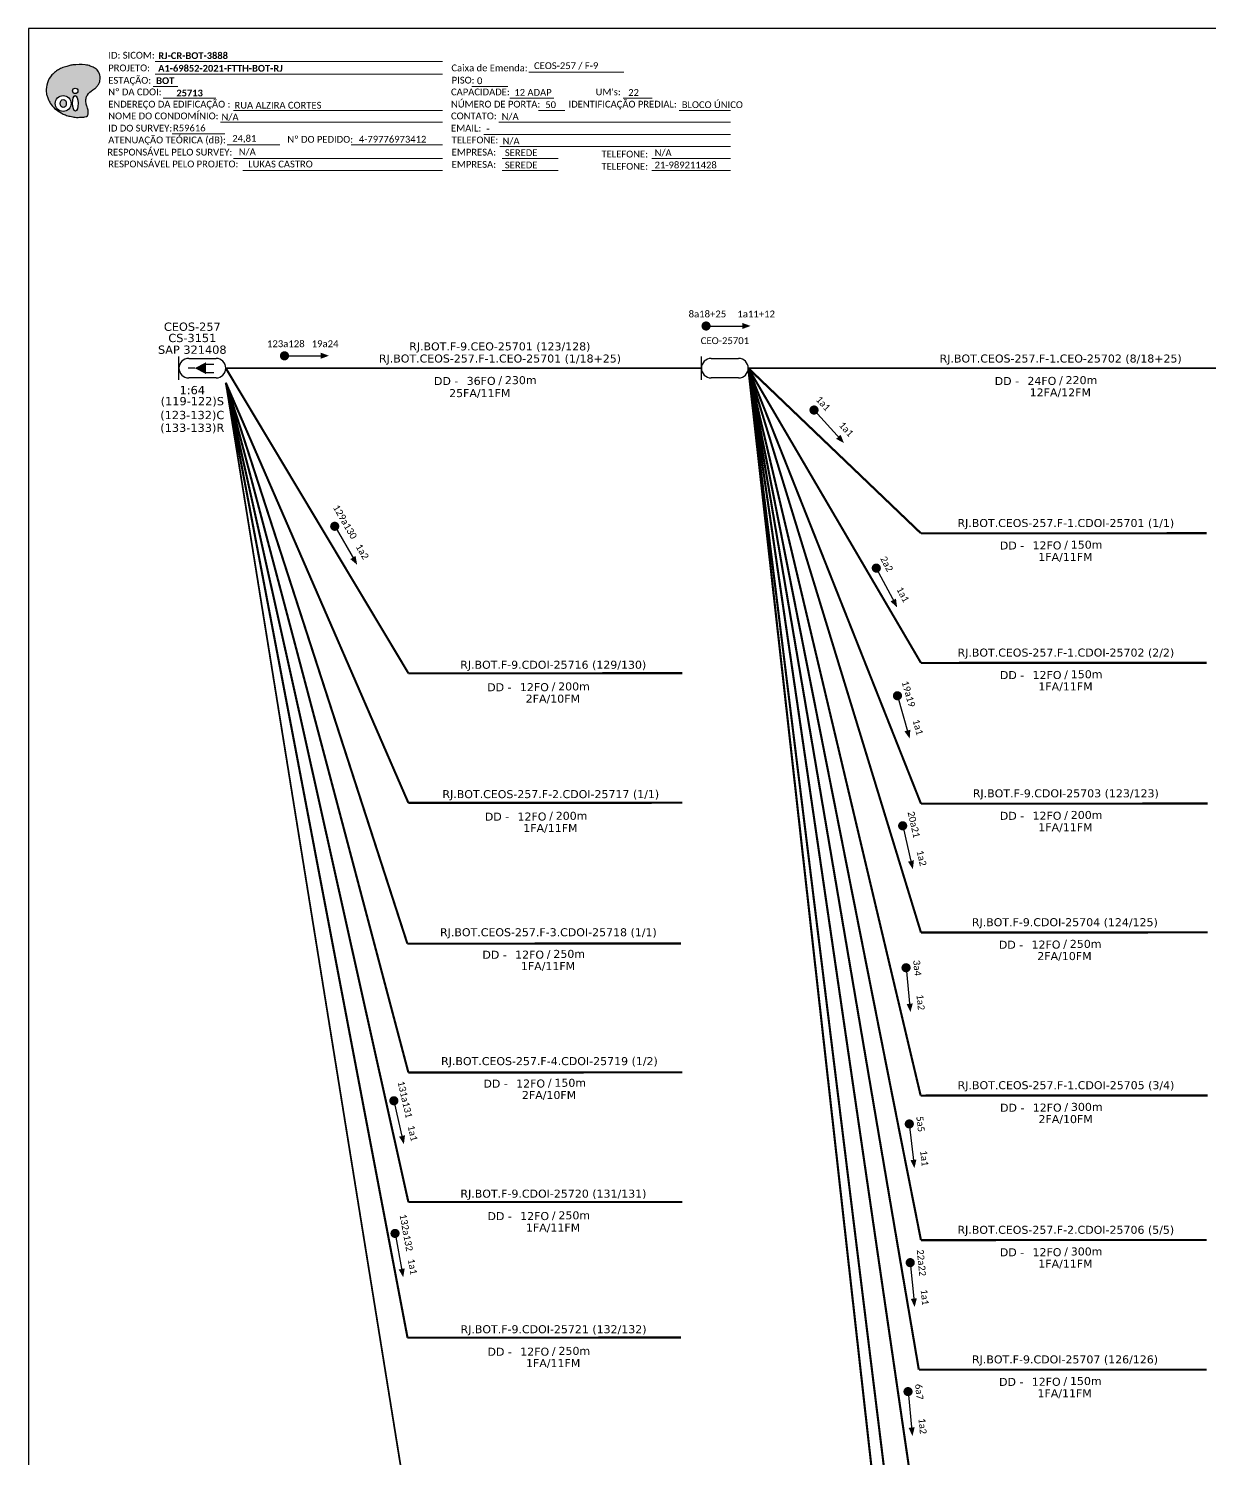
# Model space of a CAD drawing. Extents: x -89 to 1703, y 705 to 1299.
# Drawn here: x -89.3 to 223, y 920.9 to 1299 of the extents above; entities that cross this region are included whole.
import ezdxf
from ezdxf.enums import TextEntityAlignment as Align

# ---------------------------------------------------------------- set-up
doc = ezdxf.new("R2010")
doc.units = 0
for name, color, linetype in [('20.4-CEOS', 1, 'Continuous'), ('CAP a instalar', 1, 'Continuous'), ('SETA', 7, 'Continuous')]:
    doc.layers.add(name, color=color, linetype=linetype)
doc.layers.add('40.1-ETIQUETAS', color=1, linetype='Continuous', lineweight=20)
doc.styles.add('siredit', font='verdana.ttf')
doc.styles.get("Standard").update_dxf_attribs({"font": 'arial.ttf'})
doc.styles.add('WMF-Calibri0', font='calibri.ttf')
doc.styles.add('WMF-Calibri1', font='calibrib.ttf')
doc.linetypes.add('FENCELINE1', pattern='A,0.25,-0.1,[133,ltypeshp.shx,S=0.1,R=0,X=-0.1,Y=0],-0.1,1', length=1.45)

# ---------------------------------------------------------------- blocks, each defined once
blk = doc.blocks.new('OI')
h = blk.add_hatch(color=40)
edge = h.paths.add_edge_path()
edge.add_spline(control_points=[(4.35, -0.67), (3.92, -0.99), (3.26, -1.5), (2.81, -2.59), (2.9, -3.5), (3.06, -4.27), (3.31, -4.85), (3.37, -5.39), (3.4, -5.88), (3.2, -6.4), (2.54, -6.61), (1.65, -6.63), (0.55, -6.67), (-0.56, -6.42), (-1.61, -6.14), (-2.77, -5.61), (-3.92, -4.77), (-4.89, -3.7), (-5.34, -2.65), (-5.6, -1.94), (-5.85, -0.96), (-5.71, 0.47), (-5.1, 2.02), (-4.14, 3.02), (-3.3, 3.61), (-2.37, 4.16), (-1.36, 4.44), (-0.56, 4.7), (0.79, 4.85), (2.24, 4.97), (3.79, 4.57), (4.67, 4.21), (5.44, 3.65), (5.76, 2.99), (6.03, 2.21), (6.01, 1.46), (5.72, 0.64), (5.31, 0.08), (4.88, -0.38), (4.51, -0.55), (4.35, -0.67)], knot_values=[0, 0, 0, 0, 1.60434, 2.417191, 3.427595, 4.282808, 4.776746, 5.304182, 5.888771, 6.258406, 6.858137, 7.79129, 8.986195, 10.124242, 11.187857, 12.242908, 13.953784, 15.414161, 16.515391, 17.349188, 17.675853, 19.552021, 21.515531, 22.568638, 23.63245, 24.621084, 25.782718, 26.745347, 27.142653, 29.870543, 31.004649, 31.921532, 32.709589, 33.801391, 34.042471, 35.192333, 35.971461, 36.628871, 37.254359, 37.836911, 37.836911, 37.836911, 37.836911], degree=3, periodic=0)
h.paths.add_polyline_path([(1.13, -0.87, -1), (-0.04, -0.87, -1)], flags=16)
edge = h.paths.add_edge_path(flags=16)
edge.add_ellipse((0.56, -3.59), major_axis=(-0.02, 1.71), ratio=0.361305, start_angle=0, end_angle=360)
h.paths.add_polyline_path([(-0.36, -3.62, -1), (-3.8, -3.62, -1)], flags=16)
edge = h.paths.add_edge_path(flags=0)
edge.add_ellipse((-2.08, -3.62), major_axis=(0, 0.885), ratio=0.758294, start_angle=0, end_angle=360)
at = {"color": 40}
for centre, radius in [((-2.08, -3.62), 1.72), ((0.54, -0.87), 0.587)]:
    blk.add_circle(centre, radius, dxfattribs=at)
blk.add_ellipse((-2.08, -3.62), major_axis=(0, 0.885), ratio=0.758294, start_param=-3.141592653589792, end_param=3.141592653589792, dxfattribs=at)
blk.add_ellipse((0.56, -3.59), major_axis=(-0.02, 1.71), ratio=0.361305, dxfattribs=at)
at = {"color": 40, "start_tangent": (-0.800898, -0.598801), "end_tangent": (-0.800898, -0.598801)}
blk.add_spline([(4.35, -0.67), (3.2, -1.78), (2.9, -2.54), (2.92, -3.55), (3.12, -4.38), (3.28, -4.85), (3.37, -5.37), (3.35, -5.95), (3.2, -6.29), (2.66, -6.55), (1.73, -6.63), (0.54, -6.62), (-0.58, -6.41), (-1.6, -6.11), (-2.56, -5.67), (-3.95, -4.67), (-4.89, -3.56), (-5.37, -2.56), (-5.64, -1.78), (-5.72, -1.46), (-5.63, 0.42), (-4.84, 2.22), (-4.13, 2.99), (-3.27, 3.62), (-2.4, 4.09), (-1.3, 4.47), (-0.37, 4.72), (0.02, 4.77), (2.75, 4.8), (3.85, 4.53), (4.69, 4.16), (5.31, 3.68), (5.85, 2.73), (5.93, 2.5), (5.94, 1.35), (5.67, 0.62), (5.29, 0.08), (4.84, -0.36), (4.35, -0.67)], degree=3, dxfattribs=at)
blk = doc.blocks.new('CARIMBO')
at = {"color": 7, "lineweight": 0}
for points in [[(35.66, -16.79), (111.64, -16.79)], [(134.48, -16.3), (159.61, -16.3)], [(35.15, -20.06), (41.7, -20.06)], [(119.43, -20.02), (128.92, -20.02)], [(37.81, -23.14), (51.75, -23.14)], [(56.38, -26.37), (111.64, -26.37)], [(129.48, -23.14), (141.1, -23.14)], [(137.07, -26.37), (144.01, -26.37)], [(159.42, -23.14), (167.09, -23.14)], [(174.24, -26.37), (187.8, -26.37)], [(52.97, -29.48), (111.64, -29.48)], [(126.6, -29.48), (187.83, -29.48)], [(40.13, -32.55), (54.07, -32.55)], [(122.56, -32.72), (187.83, -32.72)], [(54.67, -35.52), (68.61, -35.52)], [(126.84, -35.96), (187.83, -35.96)], [(56.38, -39.07), (111.64, -39.07)], [(127.45, -39.07), (142.25, -39.07)], [(167.06, -39.07), (187.83, -39.07)], [(58.87, -42.31), (111.64, -42.31)], [(127.45, -42.31), (142.25, -42.31)], [(167.06, -42.31), (187.83, -42.31)]]:
    blk.add_lwpolyline(points, dxfattribs=at)
at = {"color": 7, "xscale": 1.213923925163967, "yscale": 1.213923925163967, "zscale": 1.213923925163967, "rotation": 0.1532896023949059}
blk.add_blockref('OI', (13.86, -20.16), dxfattribs=at)
at = {"color": 7, "lineweight": 0, "style": 'WMF-Calibri0'}
for s, height, p in [('PROJETO:', 1.793, (23.26, -16.04)), ('Caixa de Emenda:', 1.7927, (114.02, -16.04)), ('ESTAÇÃO:', 1.793, (23.26, -19.32)), ('PISO:', 1.793, (114.09, -19.28)), ('Nº DA CDOI:', 1.7927, (23.26, -22.39)), ('CAPACIDADE:', 1.7927, (113.91, -22.39)), ("UM's:", 1.793, (152.15, -22.39)), ('ENDEREÇO DA EDIFICAÇÃO :', 1.7927, (23.26, -25.63)), ('NOME DO CONDOMÍNIO:', 1.7927, (23.26, -28.74)), ('NÚMERO DE PORTA:', 1.7927, (113.91, -25.63)), ('IDENTIFICAÇÃO PREDIAL:', 1.7927, (144.99, -25.63)), ('ID DO SURVEY:', 1.7927, (23.26, -31.97)), ('CONTATO:', 1.793, (113.91, -28.74)), ('EMAIL:', 1.793, (113.91, -31.97)), ('ATENUAÇÃO TEÓRICA (dB):', 1.7927, (23.26, -35.09)), ('TELEFONE:', 1.793, (114.09, -35.09)), ('RESPONSÁVEL PELO SURVEY:', 1.7927, (23.02, -38.32)), ('EMPRESA:', 1.793, (114.09, -38.32)), ('TELEFONE:', 1.793, (153.7, -38.83)), ('RESPONSÁVEL PELO PROJETO:', 1.7927, (23.26, -41.44)), ('EMPRESA:', 1.793, (114.09, -41.56)), ('TELEFONE:', 1.793, (153.7, -42.06))]:
    blk.add_text(s, height=height, dxfattribs=at).set_placement(p)
at = {"color": 7, "lineweight": 0, "flags": 8}
for tag, p, style in [('PROJ', (36.46, -16.13), 'WMF-Calibri1'), ('CEOS-XX', (135.87, -15.46), 'WMF-Calibri0'), ('EST', (35.94, -19.41), 'WMF-Calibri1'), ('PISO_PTR', (120.78, -19.42), 'WMF-Calibri0'), ('CAPAC.', (130.66, -22.52), 'WMF-Calibri0'), ("UC'S", (160.78, -22.54), 'WMF-Calibri0'), ('LOGRADOURO', (56.65, -25.91), 'WMF-Calibri0'), ('N°', (138.85, -25.77), 'WMF-Calibri0'), ('N°PREDIO', (174.94, -25.77), 'WMF-Calibri0'), ('_ID_', (40.39, -31.94), 'WMF-Calibri0'), ('NOME_DO_COND.', (53.23, -29.02), 'WMF-Calibri0'), ('NOME_DO_CONTATO', (127.3, -28.89), 'WMF-Calibri0'), ('O_POTEN', (56.06, -34.68), 'WMF-Calibri0'), ('EMAIL', (123.26, -32.12), 'WMF-Calibri0'), ('TELEFONE', (127.55, -35.36), 'WMF-Calibri0'), ('RES_SURVEY', (57.78, -38.23), 'WMF-Calibri0'), ('EMP_RESP_SURVEY', (128.16, -38.47), 'WMF-Calibri0'), ('CONT_RESP_SURVEY', (167.76, -38.47), 'WMF-Calibri0'), ('RES_PROJ', (60.27, -41.47), 'WMF-Calibri0'), ('EMP_RESP_PROJ', (128.16, -41.71), 'WMF-Calibri0'), ('CONT_RESP_PROJ', (167.76, -41.71), 'WMF-Calibri0')]:
    blk.add_attdef(tag, p, '', height=1.79, dxfattribs=dict(at, style=style))
at = {"color": 7, "lineweight": 0, "style": 'WMF-Calibri1', "flags": 8}
blk.add_attdef("N° CDO'S", text='', height=1.79, dxfattribs=at).set_placement((44.78, -22.68), align=Align.CENTER)
blk = doc.blocks.new('CEOS_RP_CT_DRT')
at = {"layer": '20.4-CEOS', "color": 0}
for p, q in [((-4.54, 1.19), (-1.19, 1.19)), ((-1.19, -1.19), (-4.54, -1.19))]:
    blk.add_line(p, q, dxfattribs=at)
for points in [[(-5.73, -1.43), (-5.73, 1.44)], [(-3.79, 0), (-4.59, 0)], [(-2.47, 0.48), (-1.45, 0.48)], [(-2.47, -0.52), (-1.45, -0.52)]]:
    blk.add_lwpolyline(points, dxfattribs=at)
blk.add_lwpolyline([(-3.79, 0, 0, 1.47, 0), (-2.41, 0, 1.47, 1.47, 0)], format="xyseb", dxfattribs=at)
for centre, start, end in [((-4.54, 0), 90, 270), ((-1.19, 0), 270, 90)]:
    blk.add_arc(centre, 1.19, start, end, dxfattribs=at)
at = {"layer": '20.4-CEOS', "color": 7, "style": 'siredit'}
for tag, p in [('Nº_DA_CEOS', (-2.86, 5.6)), ('LOCAL', (-2.86, 4.24)), ('SAP', (-2.86, 2.78)), ('RACIO_SPLITAGEM', (-2.86, -1.88)), ('FIBRAS_SPLITTER', (-2.86, -3.58)), ('FIBRAS_TOP_C', (-2.86, -5.08)), ('RESERVA_FINAIS', (-2.86, -6.39))]:
    blk.add_attdef(tag, text='', height=1.01, dxfattribs=at).set_placement(p, align=Align.TOP_CENTER)
blk = doc.blocks.new('ETIQUETA_RS5F')
at = {"layer": '40.1-ETIQUETAS', "color": 0, "style": 'siredit'}
blk.add_text('/', height=1.5, dxfattribs=at).set_placement((1.58, -1.95), align=Align.MIDDLE_RIGHT)
for tag, p in [('ETIQUETA_R_SECUNDARIA', (1.21, 2.1)), ('ETIQUETA_R_PRIMARIA', (1.21, 4.1)), ('F_ATIVAS/F_MORTAS', (1.14, -4.24))]:
    blk.add_attdef(tag, text='', height=1.5, dxfattribs=at).set_placement(p, align=Align.MIDDLE_CENTER)
for tag, p in [('TIPO_CABO', (-6.58, -2.12)), ('CAP_CABO', (0.4, -2.09))]:
    blk.add_attdef(tag, text='', height=1.5, dxfattribs=at).set_placement(p, align=Align.MIDDLE_RIGHT)
blk.add_attdef('METROS', text='', height=1.5, dxfattribs=at).set_placement((2.14, -1.95), align=Align.MIDDLE_LEFT)
for tag, p in [('FUSÃO_1', (0.85, -8.39)), ('FUSÃO_2', (0.85, -10.6)), ('FUSÃO_3', (0.85, -12.93)), ('FUSÃO_4', (0.85, -15.14)), ('FUSÃO_5', (0.85, -17.16))]:
    blk.add_attdef(tag, text='', height=1.5, dxfattribs=at).set_placement(p, align=Align.CENTER)

msp = doc.modelspace()

# ---------------------------------------------------------------- linework, layer by layer
msp.add_lwpolyline([(-89.32, 705.02), (749.25, 705.02), (749.25, 1299.02), (-89.32, 1299.02), (-89.32, 705.02)])
at = {"color": 7, "lineweight": 0}
for points in [[(-55.82, 1290.33), (20.16, 1290.33)], [(-4.01, 1268.26), (20.14, 1268.26)]]:
    msp.add_lwpolyline(points, dxfattribs=at)
at = {"const_width": 1.21}
for points in [[(89.25, 1220.37, 1), (90.46, 1220.37, 1)], [(-22.25, 1212.49, 1), (-21.04, 1212.49, 1)], [(118, 1198.6, 1), (118.81, 1197.7, 1)], [(-8.66, 1167.92, 1), (-8.05, 1166.88, 1)], [(134.59, 1156.88, 1), (135.16, 1155.81, 1)], [(140.31, 1123.17, 1), (140.64, 1122.01, 1)], [(141.72, 1088.79, 1), (141.99, 1087.61, 1)], [(142.69, 1051.26, 1), (142.81, 1050.05, 1)], [(7.15, 1016.07, 1), (7.42, 1014.89, 1)], [(143.54, 1009.95, 1), (143.68, 1008.75, 1)], [(7.49, 980.99, 1), (7.71, 979.8, 1)], [(143.79, 973.27, 1), (143.91, 972.07, 1)], [(143.21, 939.16, 1), (143.33, 937.96, 1)]]:
    msp.add_lwpolyline(points, format="xyb", close=True, dxfattribs=at)
at = {"layer": '20.4-CEOS', "color": 7}
for p, q in [((91.22, 1211.8), (98.45, 1211.8)), ((98.45, 1206.65), (91.22, 1206.65))]:
    msp.add_line(p, q, dxfattribs=at)
msp.add_lwpolyline([(88.64, 1206.12), (88.64, 1212.33)], dxfattribs=at)
for centre, start, end in [((91.22, 1209.22), 90, 270), ((98.45, 1209.22), 270, 90)]:
    msp.add_arc(centre, 2.58, start, end, dxfattribs=at)
at = {"layer": 'CAP a instalar', "color": 7, "ltscale": 7, "const_width": 0.565}
for points in [[(-37.16, 1209.22), (11.13, 1128.55)], [(101.02, 1209.22), (146.69, 1165.54)], [(101.02, 1209.22), (146.69, 1131.27)], [(101.02, 1209.22), (146.69, 1094.05)], [(101.02, 1209.22), (146.69, 1059.97)], [(146.61, 1016.85), (101.02, 1209.22)], [(146.69, 978.62), (101.02, 1209.22)], [(146.13, 944.35), (101.02, 1209.22)], [(145.19, 907.13), (101.02, 1209.22)], [(142.52, 873.05), (101.02, 1209.22)], [(142.53, 838.96), (101.02, 1209.22)], [(-37.16, 1205.38), (11.13, 1094.25)], [(-37.16, 1205.38), (10.86, 1057.03)], [(-37.16, 1205.38), (11.13, 1022.95)], [(-37.16, 1205.38), (11.13, 988.68)], [(10.9, 952.83), (-37.16, 1205.38)], [(146.69, 1165.54), (222.27, 1165.57)], [(146.69, 1131.27), (222.23, 1131.3)], [(11.13, 1128.52), (83.56, 1128.55)], [(11.13, 1094.25), (83.58, 1094.29)], [(146.69, 1094.05), (222.5, 1094.08)], [(146.69, 1059.97), (222.5, 1060)], [(10.86, 1057.03), (83.27, 1057.07)], [(11.13, 1022.95), (83.56, 1022.98)], [(146.61, 1016.85), (222.5, 1016.88)], [(11.13, 988.68), (83.58, 988.71)], [(146.69, 978.62), (222.27, 978.65)], [(10.86, 952.83), (83.27, 952.86)], [(146.13, 944.35), (222.23, 944.38)]]:
    msp.add_lwpolyline(points, dxfattribs=at)
at = {"layer": 'CAP a instalar', "color": 5, "ltscale": 7, "const_width": 0.467}
for points in [[(-37.16, 1209.22), (88.64, 1209.22)], [(101.02, 1209.22), (224.9, 1209.22)]]:
    msp.add_lwpolyline(points, dxfattribs=at)
at = {"layer": 'CAP a instalar', "color": 7, "linetype": 'FENCELINE1', "ltscale": 10, "const_width": 0.467}
msp.add_lwpolyline([(11.13, 906.19), (-37.16, 1205.38)], dxfattribs=at)
at = {"layer": 'SETA'}
for points in [[(89.86, 1220.37), (100.26, 1220.37)], [(-21.65, 1212.49), (-11.25, 1212.49)], [(118.41, 1198.15), (125.39, 1190.43)], [(-8.36, 1167.4), (-3.13, 1158.4)], [(134.87, 1156.35), (139.74, 1147.16)], [(140.47, 1122.59), (143.32, 1112.58)], [(141.86, 1088.2), (144.22, 1078.07)], [(142.75, 1050.66), (143.77, 1040.31)], [(7.29, 1015.48), (9.61, 1005.34)], [(143.61, 1009.35), (144.78, 999.01)], [(7.6, 980.4), (9.49, 970.17)], [(143.85, 972.67), (144.87, 962.32)], [(143.27, 938.56), (144.29, 928.21)]]:
    msp.add_lwpolyline(points, dxfattribs=at)
for points in [[(99.43, 1221.19), (101.64, 1220.38), (99.43, 1219.58)], [(-12.08, 1213.32), (-9.86, 1212.51), (-12.08, 1211.7)], [(125.44, 1191.6), (126.33, 1189.42), (124.24, 1190.52)], [(-2.84, 1159.54), (-2.42, 1157.22), (-4.24, 1158.73)], [(140.08, 1148.28), (140.4, 1145.94), (138.65, 1147.52)], [(143.88, 1113.61), (143.71, 1111.26), (142.33, 1113.17)], [(144.83, 1079.07), (144.55, 1076.73), (143.26, 1078.7)], [(144.51, 1041.22), (143.92, 1038.93), (142.9, 1041.06)], [(10.23, 1006.34), (9.94, 1004), (8.65, 1005.98)], [(145.5, 999.93), (144.95, 997.64), (143.9, 999.75)], [(10.15, 971.14), (9.76, 968.81), (8.57, 970.85)], [(145.61, 963.23), (145.02, 960.95), (144, 963.07)], [(145.03, 929.12), (144.45, 926.83), (143.42, 928.96)]]:
    msp.add_solid(points, dxfattribs=at)

# ---------------------------------------------------------------- block references
ref = msp.add_blockref('CARIMBO', (-91.51, 1303.77))
ref.add_attrib('PROJ', 'A1-69852-2021-FTTH-BOT-RJ', (-55.05, 1287.63), dxfattribs={"color": 7, "lineweight": 0, "height": 1.7927, "style": 'WMF-Calibri1'})
ref.add_attrib('EST', 'BOT', (-55.57, 1284.35), dxfattribs={"color": 7, "lineweight": 0, "height": 1.793, "style": 'WMF-Calibri1'})
ref.add_attrib("N° CDO'S", '25713', dxfattribs={"color": 7, "lineweight": 0, "height": 1.793, "style": 'WMF-Calibri1'}).set_placement((-46.73, 1281.09), align=Align.CENTER)
ref.add_attrib('LOGRADOURO', 'RUA ALZIRA CORTES', (-34.86, 1277.86), dxfattribs={"color": 7, "lineweight": 0, "height": 1.7927, "style": 'WMF-Calibri0'})
ref.add_attrib('NOME_DO_COND.', 'N/A', (-38.28, 1274.74), dxfattribs={"color": 7, "lineweight": 0, "height": 1.793, "style": 'WMF-Calibri0'})
ref.add_attrib('_ID_', 'R59616', (-51.11, 1271.83), dxfattribs={"color": 7, "lineweight": 0, "height": 1.793, "style": 'WMF-Calibri0'})
ref.add_attrib('O_POTEN', '24,81', (-35.45, 1269.09), dxfattribs={"color": 7, "lineweight": 0, "height": 1.793, "style": 'WMF-Calibri0'})
ref.add_attrib('RES_SURVEY', 'N/A', (-33.73, 1265.54), dxfattribs={"color": 7, "lineweight": 0, "height": 1.793, "style": 'WMF-Calibri0'})
ref.add_attrib('RES_PROJ', 'LUKAS CASTRO', (-31.24, 1262.3), dxfattribs={"color": 7, "lineweight": 0, "height": 1.7927, "style": 'WMF-Calibri0'})
ref.add_attrib('CEOS-XX', 'CEOS-257 / F-9', (44.36, 1288.31), dxfattribs={"color": 7, "lineweight": 0, "height": 1.7927, "style": 'WMF-Calibri0'})
ref.add_attrib('CAPAC.', '12 ADAP', (39.15, 1281.25), dxfattribs={"color": 7, "lineweight": 0, "height": 1.793, "style": 'WMF-Calibri0'})
ref.add_attrib("UC'S", '22', (69.27, 1281.23), dxfattribs={"color": 7, "lineweight": 0, "height": 1.793, "style": 'WMF-Calibri0'})
ref.add_attrib('PISO_PTR', '0', (29.28, 1284.34), dxfattribs={"color": 7, "lineweight": 0, "height": 1.79, "style": 'WMF-Calibri0'})
ref.add_attrib('N°', '50', (47.34, 1278), dxfattribs={"color": 7, "lineweight": 0, "height": 1.793, "style": 'WMF-Calibri0'})
ref.add_attrib('N°PREDIO', 'BLOCO ÚNICO', (83.43, 1278), dxfattribs={"color": 7, "lineweight": 0, "height": 1.7927, "style": 'WMF-Calibri0'})
ref.add_attrib('NOME_DO_CONTATO', 'N/A', (35.79, 1274.88), dxfattribs={"color": 7, "lineweight": 0, "height": 1.793, "style": 'WMF-Calibri0'})
ref.add_attrib('EMAIL', '-', (31.75, 1271.65), dxfattribs={"color": 7, "lineweight": 0, "height": 1.79, "style": 'WMF-Calibri0'})
ref.add_attrib('TELEFONE', 'N/A', (36.04, 1268.41), dxfattribs={"color": 7, "lineweight": 0, "height": 1.793, "style": 'WMF-Calibri0'})
ref.add_attrib('EMP_RESP_SURVEY', 'SEREDE', (36.65, 1265.3), dxfattribs={"color": 7, "lineweight": 0, "height": 1.793, "style": 'WMF-Calibri0'})
ref.add_attrib('EMP_RESP_PROJ', 'SEREDE', (36.65, 1262.06), dxfattribs={"color": 7, "lineweight": 0, "height": 1.793, "style": 'WMF-Calibri0'})
ref.add_attrib('CONT_RESP_SURVEY', 'N/A', (76.25, 1265.3), dxfattribs={"color": 7, "lineweight": 0, "height": 1.793, "style": 'WMF-Calibri0'})
ref.add_attrib('CONT_RESP_PROJ', '21-989211428', (76.25, 1262.06), dxfattribs={"color": 7, "lineweight": 0, "height": 1.7927, "style": 'WMF-Calibri0'})
at = {"layer": '20.4-CEOS', "color": 5}
ref = msp.add_blockref('CEOS_RP_CT_DRT', (-37.16, 1209.22), dxfattribs=dict(at, xscale=2.161665797233582, yscale=2.161665797233582, zscale=2.161665791999999))
ref.add_attrib('Nº_DA_CEOS', 'CEOS-257', dxfattribs={"color": 7, "height": 2.183, "style": 'siredit'}).set_placement((-46.02, 1221.28), align=Align.TOP_CENTER)
ref.add_attrib('LOCAL', 'CS-3151', dxfattribs={"color": 7, "height": 2.183, "style": 'siredit'}).set_placement((-46.02, 1218.3), align=Align.TOP_CENTER)
ref.add_attrib('SAP', 'SAP 321408', dxfattribs={"color": 7, "height": 2.183, "style": 'siredit'}).set_placement((-46.02, 1215.2), align=Align.TOP_CENTER)
ref.add_attrib('RACIO_SPLITAGEM', '1:64', dxfattribs={"color": 7, "height": 2.183, "style": 'siredit'}).set_placement((-46.02, 1204.51), align=Align.TOP_CENTER)
ref.add_attrib('FIBRAS_SPLITTER', '(119-122)S', dxfattribs={"color": 7, "height": 2.183, "style": 'siredit'}).set_placement((-46.02, 1201.59), align=Align.TOP_CENTER)
ref.add_attrib('FIBRAS_TOP_C', '(123-132)C', dxfattribs={"color": 7, "height": 2.183, "style": 'siredit'}).set_placement((-46.03, 1197.92), align=Align.TOP_CENTER)
ref.add_attrib('RESERVA_FINAIS', '(133-133)R', dxfattribs={"color": 7, "height": 2.183, "style": 'siredit'}).set_placement((-46.03, 1194.55), align=Align.TOP_CENTER)
at = {"layer": 'CAP a instalar', "color": 7, "linetype": 'FENCELINE1', "ltscale": 7}
ref = msp.add_blockref('ETIQUETA_RS5F', (183.33, 1165.3), dxfattribs=dict(at, xscale=1.411343981848631, yscale=1.411343981849711, zscale=1.411343981849999))
ref.add_attrib('ETIQUETA_R_SECUNDARIA', 'RJ.BOT.CEOS-257.F-1.CDOI-25701 (1/1)', dxfattribs={"layer": '40.1-ETIQUETAS', "color": 0, "height": 2.117, "style": 'siredit'}).set_placement((185, 1168.27), align=Align.MIDDLE_CENTER)
ref.add_attrib('TIPO_CABO', 'DD -', dxfattribs={"layer": '40.1-ETIQUETAS', "color": 0, "height": 2.117, "style": 'siredit'}).set_placement((173.99, 1162.32), align=Align.MIDDLE_RIGHT)
ref.add_attrib('CAP_CABO', '12FO', dxfattribs={"layer": '40.1-ETIQUETAS', "color": 0, "height": 2.117, "style": 'siredit'}).set_placement((183.85, 1162.35), align=Align.MIDDLE_RIGHT)
ref.add_attrib('METROS', '150m', dxfattribs={"layer": '40.1-ETIQUETAS', "color": 0, "height": 2.117, "style": 'siredit'}).set_placement((186.31, 1162.54), align=Align.MIDDLE_LEFT)
ref.add_attrib('F_ATIVAS/F_MORTAS', '1FA/11FM', dxfattribs={"layer": '40.1-ETIQUETAS', "color": 0, "height": 2.117, "style": 'siredit'}).set_placement((184.9, 1159.31), align=Align.MIDDLE_CENTER)
ref = msp.add_blockref('ETIQUETA_RS5F', (183.34, 1131.03), dxfattribs=dict(at, xscale=1.411343981848631, yscale=1.411343981849711, zscale=1.411343981849999))
ref.add_attrib('ETIQUETA_R_SECUNDARIA', 'RJ.BOT.CEOS-257.F-1.CDOI-25702 (2/2)', dxfattribs={"layer": '40.1-ETIQUETAS', "color": 0, "height": 2.117, "style": 'siredit'}).set_placement((185.01, 1134), align=Align.MIDDLE_CENTER)
ref.add_attrib('TIPO_CABO', 'DD -', dxfattribs={"layer": '40.1-ETIQUETAS', "color": 0, "height": 2.117, "style": 'siredit'}).set_placement((174.01, 1128.05), align=Align.MIDDLE_RIGHT)
ref.add_attrib('CAP_CABO', '12FO', dxfattribs={"layer": '40.1-ETIQUETAS', "color": 0, "height": 2.117, "style": 'siredit'}).set_placement((183.86, 1128.08), align=Align.MIDDLE_RIGHT)
ref.add_attrib('METROS', '150m', dxfattribs={"layer": '40.1-ETIQUETAS', "color": 0, "height": 2.117, "style": 'siredit'}).set_placement((186.32, 1128.28), align=Align.MIDDLE_LEFT)
ref.add_attrib('F_ATIVAS/F_MORTAS', '1FA/11FM', dxfattribs={"layer": '40.1-ETIQUETAS', "color": 0, "height": 2.117, "style": 'siredit'}).set_placement((184.91, 1125.04), align=Align.MIDDLE_CENTER)
ref = msp.add_blockref('ETIQUETA_RS5F', (47.76, 1127.82), dxfattribs=dict(at, xscale=1.411343981848631, yscale=1.411343981849711, zscale=1.411343981849999))
ref.add_attrib('ETIQUETA_R_SECUNDARIA', 'RJ.BOT.F-9.CDOI-25716 (129/130)', dxfattribs={"layer": '40.1-ETIQUETAS', "color": 0, "height": 2.117, "style": 'siredit'}).set_placement((49.43, 1130.79), align=Align.MIDDLE_CENTER)
ref.add_attrib('TIPO_CABO', 'DD -', dxfattribs={"layer": '40.1-ETIQUETAS', "color": 0, "height": 2.117, "style": 'siredit'}).set_placement((38.42, 1124.83), align=Align.MIDDLE_RIGHT)
ref.add_attrib('CAP_CABO', '12FO', dxfattribs={"layer": '40.1-ETIQUETAS', "color": 0, "height": 2.117, "style": 'siredit'}).set_placement((48.28, 1124.86), align=Align.MIDDLE_RIGHT)
ref.add_attrib('METROS', '200m', dxfattribs={"layer": '40.1-ETIQUETAS', "color": 0, "height": 2.117, "style": 'siredit'}).set_placement((50.74, 1125.06), align=Align.MIDDLE_LEFT)
ref.add_attrib('F_ATIVAS/F_MORTAS', '2FA/10FM', dxfattribs={"layer": '40.1-ETIQUETAS', "color": 0, "height": 2.117, "style": 'siredit'}).set_placement((49.33, 1121.82), align=Align.MIDDLE_CENTER)
ref = msp.add_blockref('ETIQUETA_RS5F', (47.12, 1093.6), dxfattribs=dict(at, xscale=1.411343981848631, yscale=1.411343981849711, zscale=1.411343981849999))
ref.add_attrib('ETIQUETA_R_SECUNDARIA', 'RJ.BOT.CEOS-257.F-2.CDOI-25717 (1/1)', dxfattribs={"layer": '40.1-ETIQUETAS', "color": 0, "height": 2.117, "style": 'siredit'}).set_placement((48.79, 1096.57), align=Align.MIDDLE_CENTER)
ref.add_attrib('TIPO_CABO', 'DD -', dxfattribs={"layer": '40.1-ETIQUETAS', "color": 0, "height": 2.117, "style": 'siredit'}).set_placement((37.79, 1090.61), align=Align.MIDDLE_RIGHT)
ref.add_attrib('CAP_CABO', '12FO', dxfattribs={"layer": '40.1-ETIQUETAS', "color": 0, "height": 2.117, "style": 'siredit'}).set_placement((47.64, 1090.64), align=Align.MIDDLE_RIGHT)
ref.add_attrib('METROS', '200m', dxfattribs={"layer": '40.1-ETIQUETAS', "color": 0, "height": 2.117, "style": 'siredit'}).set_placement((50.1, 1090.84), align=Align.MIDDLE_LEFT)
ref.add_attrib('F_ATIVAS/F_MORTAS', '1FA/11FM', dxfattribs={"layer": '40.1-ETIQUETAS', "color": 0, "height": 2.117, "style": 'siredit'}).set_placement((48.69, 1087.61), align=Align.MIDDLE_CENTER)
ref = msp.add_blockref('ETIQUETA_RS5F', (183.33, 1093.81), dxfattribs=dict(at, xscale=1.411343981848631, yscale=1.411343981849711, zscale=1.411343981849999))
ref.add_attrib('ETIQUETA_R_SECUNDARIA', 'RJ.BOT.F-9.CDOI-25703 (123/123)', dxfattribs={"layer": '40.1-ETIQUETAS', "color": 0, "height": 2.117, "style": 'siredit'}).set_placement((185, 1096.78), align=Align.MIDDLE_CENTER)
ref.add_attrib('TIPO_CABO', 'DD -', dxfattribs={"layer": '40.1-ETIQUETAS', "color": 0, "height": 2.117, "style": 'siredit'}).set_placement((173.99, 1090.83), align=Align.MIDDLE_RIGHT)
ref.add_attrib('CAP_CABO', '12FO', dxfattribs={"layer": '40.1-ETIQUETAS', "color": 0, "height": 2.117, "style": 'siredit'}).set_placement((183.85, 1090.86), align=Align.MIDDLE_RIGHT)
ref.add_attrib('METROS', '200m', dxfattribs={"layer": '40.1-ETIQUETAS', "color": 0, "height": 2.117, "style": 'siredit'}).set_placement((186.31, 1091.06), align=Align.MIDDLE_LEFT)
ref.add_attrib('F_ATIVAS/F_MORTAS', '1FA/11FM', dxfattribs={"layer": '40.1-ETIQUETAS', "color": 0, "height": 2.117, "style": 'siredit'}).set_placement((184.9, 1087.82), align=Align.MIDDLE_CENTER)
ref = msp.add_blockref('ETIQUETA_RS5F', (183.07, 1059.73), dxfattribs=dict(at, xscale=1.411343981848631, yscale=1.411343981849711, zscale=1.411343981849999))
ref.add_attrib('ETIQUETA_R_SECUNDARIA', 'RJ.BOT.F-9.CDOI-25704 (124/125)', dxfattribs={"layer": '40.1-ETIQUETAS', "color": 0, "height": 2.117, "style": 'siredit'}).set_placement((184.74, 1062.7), align=Align.MIDDLE_CENTER)
ref.add_attrib('TIPO_CABO', 'DD -', dxfattribs={"layer": '40.1-ETIQUETAS', "color": 0, "height": 2.117, "style": 'siredit'}).set_placement((173.74, 1056.74), align=Align.MIDDLE_RIGHT)
ref.add_attrib('CAP_CABO', '12FO', dxfattribs={"layer": '40.1-ETIQUETAS', "color": 0, "height": 2.117, "style": 'siredit'}).set_placement((183.59, 1056.78), align=Align.MIDDLE_RIGHT)
ref.add_attrib('METROS', '250m', dxfattribs={"layer": '40.1-ETIQUETAS', "color": 0, "height": 2.117, "style": 'siredit'}).set_placement((186.06, 1056.97), align=Align.MIDDLE_LEFT)
ref.add_attrib('F_ATIVAS/F_MORTAS', '2FA/10FM', dxfattribs={"layer": '40.1-ETIQUETAS', "color": 0, "height": 2.117, "style": 'siredit'}).set_placement((184.64, 1053.74), align=Align.MIDDLE_CENTER)
ref = msp.add_blockref('ETIQUETA_RS5F', (46.49, 1057.07), dxfattribs=dict(at, xscale=1.411343981848631, yscale=1.411343981849711, zscale=1.411343981849999))
ref.add_attrib('ETIQUETA_R_SECUNDARIA', 'RJ.BOT.CEOS-257.F-3.CDOI-25718 (1/1)', dxfattribs={"layer": '40.1-ETIQUETAS', "color": 0, "height": 2.117, "style": 'siredit'}).set_placement((48.16, 1060.04), align=Align.MIDDLE_CENTER)
ref.add_attrib('TIPO_CABO', 'DD -', dxfattribs={"layer": '40.1-ETIQUETAS', "color": 0, "height": 2.117, "style": 'siredit'}).set_placement((37.15, 1054.09), align=Align.MIDDLE_RIGHT)
ref.add_attrib('CAP_CABO', '12FO', dxfattribs={"layer": '40.1-ETIQUETAS', "color": 0, "height": 2.117, "style": 'siredit'}).set_placement((47.01, 1054.12), align=Align.MIDDLE_RIGHT)
ref.add_attrib('METROS', '250m', dxfattribs={"layer": '40.1-ETIQUETAS', "color": 0, "height": 2.117, "style": 'siredit'}).set_placement((49.47, 1054.32), align=Align.MIDDLE_LEFT)
ref.add_attrib('F_ATIVAS/F_MORTAS', '1FA/11FM', dxfattribs={"layer": '40.1-ETIQUETAS', "color": 0, "height": 2.117, "style": 'siredit'}).set_placement((48.06, 1051.08), align=Align.MIDDLE_CENTER)
ref = msp.add_blockref('ETIQUETA_RS5F', (46.76, 1022.99), dxfattribs=dict(at, xscale=1.411343981848631, yscale=1.411343981849711, zscale=1.411343981849999))
ref.add_attrib('ETIQUETA_R_SECUNDARIA', 'RJ.BOT.CEOS-257.F-4.CDOI-25719 (1/2)', dxfattribs={"layer": '40.1-ETIQUETAS', "color": 0, "height": 2.117, "style": 'siredit'}).set_placement((48.43, 1025.96), align=Align.MIDDLE_CENTER)
ref.add_attrib('TIPO_CABO', 'DD -', dxfattribs={"layer": '40.1-ETIQUETAS', "color": 0, "height": 2.117, "style": 'siredit'}).set_placement((37.42, 1020), align=Align.MIDDLE_RIGHT)
ref.add_attrib('CAP_CABO', '12FO', dxfattribs={"layer": '40.1-ETIQUETAS', "color": 0, "height": 2.117, "style": 'siredit'}).set_placement((47.28, 1020.04), align=Align.MIDDLE_RIGHT)
ref.add_attrib('METROS', '150m', dxfattribs={"layer": '40.1-ETIQUETAS', "color": 0, "height": 2.117, "style": 'siredit'}).set_placement((49.74, 1020.23), align=Align.MIDDLE_LEFT)
ref.add_attrib('F_ATIVAS/F_MORTAS', '2FA/10FM', dxfattribs={"layer": '40.1-ETIQUETAS', "color": 0, "height": 2.117, "style": 'siredit'}).set_placement((48.33, 1017), align=Align.MIDDLE_CENTER)
ref = msp.add_blockref('ETIQUETA_RS5F', (183.38, 1016.62), dxfattribs=dict(at, xscale=1.411343981848631, yscale=1.411343981849711, zscale=1.411343981849999))
ref.add_attrib('ETIQUETA_R_SECUNDARIA', 'RJ.BOT.CEOS-257.F-1.CDOI-25705 (3/4)', dxfattribs={"layer": '40.1-ETIQUETAS', "color": 0, "height": 2.117, "style": 'siredit'}).set_placement((185.05, 1019.59), align=Align.MIDDLE_CENTER)
ref.add_attrib('TIPO_CABO', 'DD -', dxfattribs={"layer": '40.1-ETIQUETAS', "color": 0, "height": 2.117, "style": 'siredit'}).set_placement((174.05, 1013.63), align=Align.MIDDLE_RIGHT)
ref.add_attrib('CAP_CABO', '12FO', dxfattribs={"layer": '40.1-ETIQUETAS', "color": 0, "height": 2.117, "style": 'siredit'}).set_placement((183.9, 1013.66), align=Align.MIDDLE_RIGHT)
ref.add_attrib('METROS', '300m', dxfattribs={"layer": '40.1-ETIQUETAS', "color": 0, "height": 2.117, "style": 'siredit'}).set_placement((186.36, 1013.86), align=Align.MIDDLE_LEFT)
ref.add_attrib('F_ATIVAS/F_MORTAS', '2FA/10FM', dxfattribs={"layer": '40.1-ETIQUETAS', "color": 0, "height": 2.117, "style": 'siredit'}).set_placement((184.95, 1010.63), align=Align.MIDDLE_CENTER)
ref = msp.add_blockref('ETIQUETA_RS5F', (47.82, 987.94), dxfattribs=dict(at, xscale=1.411343981848631, yscale=1.411343981849711, zscale=1.411343981849999))
ref.add_attrib('ETIQUETA_R_SECUNDARIA', 'RJ.BOT.F-9.CDOI-25720 (131/131)', dxfattribs={"layer": '40.1-ETIQUETAS', "color": 0, "height": 2.117, "style": 'siredit'}).set_placement((49.49, 990.91), align=Align.MIDDLE_CENTER)
ref.add_attrib('TIPO_CABO', 'DD -', dxfattribs={"layer": '40.1-ETIQUETAS', "color": 0, "height": 2.117, "style": 'siredit'}).set_placement((38.49, 984.96), align=Align.MIDDLE_RIGHT)
ref.add_attrib('CAP_CABO', '12FO', dxfattribs={"layer": '40.1-ETIQUETAS', "color": 0, "height": 2.117, "style": 'siredit'}).set_placement((48.34, 984.99), align=Align.MIDDLE_RIGHT)
ref.add_attrib('METROS', '250m', dxfattribs={"layer": '40.1-ETIQUETAS', "color": 0, "height": 2.117, "style": 'siredit'}).set_placement((50.81, 985.18), align=Align.MIDDLE_LEFT)
ref.add_attrib('F_ATIVAS/F_MORTAS', '1FA/11FM', dxfattribs={"layer": '40.1-ETIQUETAS', "color": 0, "height": 2.117, "style": 'siredit'}).set_placement((49.39, 981.95), align=Align.MIDDLE_CENTER)
ref = msp.add_blockref('ETIQUETA_RS5F', (183.33, 978.38), dxfattribs=dict(at, xscale=1.411343981848631, yscale=1.411343981849711, zscale=1.411343981849999))
ref.add_attrib('ETIQUETA_R_SECUNDARIA', 'RJ.BOT.CEOS-257.F-2.CDOI-25706 (5/5)', dxfattribs={"layer": '40.1-ETIQUETAS', "color": 0, "height": 2.117, "style": 'siredit'}).set_placement((185, 981.35), align=Align.MIDDLE_CENTER)
ref.add_attrib('TIPO_CABO', 'DD -', dxfattribs={"layer": '40.1-ETIQUETAS', "color": 0, "height": 2.117, "style": 'siredit'}).set_placement((173.99, 975.4), align=Align.MIDDLE_RIGHT)
ref.add_attrib('CAP_CABO', '12FO', dxfattribs={"layer": '40.1-ETIQUETAS', "color": 0, "height": 2.117, "style": 'siredit'}).set_placement((183.85, 975.43), align=Align.MIDDLE_RIGHT)
ref.add_attrib('METROS', '300m', dxfattribs={"layer": '40.1-ETIQUETAS', "color": 0, "height": 2.117, "style": 'siredit'}).set_placement((186.31, 975.62), align=Align.MIDDLE_LEFT)
ref.add_attrib('F_ATIVAS/F_MORTAS', '1FA/11FM', dxfattribs={"layer": '40.1-ETIQUETAS', "color": 0, "height": 2.117, "style": 'siredit'}).set_placement((184.9, 972.39), align=Align.MIDDLE_CENTER)
ref = msp.add_blockref('ETIQUETA_RS5F', (47.84, 952.09), dxfattribs=dict(at, xscale=1.411343981848631, yscale=1.411343981849711, zscale=1.411343981849999))
ref.add_attrib('ETIQUETA_R_SECUNDARIA', 'RJ.BOT.F-9.CDOI-25721 (132/132)', dxfattribs={"layer": '40.1-ETIQUETAS', "color": 0, "height": 2.117, "style": 'siredit'}).set_placement((49.51, 955.06), align=Align.MIDDLE_CENTER)
ref.add_attrib('TIPO_CABO', 'DD -', dxfattribs={"layer": '40.1-ETIQUETAS', "color": 0, "height": 2.117, "style": 'siredit'}).set_placement((38.5, 949.1), align=Align.MIDDLE_RIGHT)
ref.add_attrib('CAP_CABO', '12FO', dxfattribs={"layer": '40.1-ETIQUETAS', "color": 0, "height": 2.117, "style": 'siredit'}).set_placement((48.36, 949.13), align=Align.MIDDLE_RIGHT)
ref.add_attrib('METROS', '250m', dxfattribs={"layer": '40.1-ETIQUETAS', "color": 0, "height": 2.117, "style": 'siredit'}).set_placement((50.82, 949.33), align=Align.MIDDLE_LEFT)
ref.add_attrib('F_ATIVAS/F_MORTAS', '1FA/11FM', dxfattribs={"layer": '40.1-ETIQUETAS', "color": 0, "height": 2.117, "style": 'siredit'}).set_placement((49.41, 946.09), align=Align.MIDDLE_CENTER)
ref = msp.add_blockref('ETIQUETA_RS5F', (183.12, 944.11), dxfattribs=dict(at, xscale=1.411343981848631, yscale=1.411343981849711, zscale=1.411343981849999))
ref.add_attrib('ETIQUETA_R_SECUNDARIA', 'RJ.BOT.F-9.CDOI-25707 (126/126)', dxfattribs={"layer": '40.1-ETIQUETAS', "color": 0, "height": 2.117, "style": 'siredit'}).set_placement((184.79, 947.08), align=Align.MIDDLE_CENTER)
ref.add_attrib('TIPO_CABO', 'DD -', dxfattribs={"layer": '40.1-ETIQUETAS', "color": 0, "height": 2.117, "style": 'siredit'}).set_placement((173.79, 941.13), align=Align.MIDDLE_RIGHT)
ref.add_attrib('CAP_CABO', '12FO', dxfattribs={"layer": '40.1-ETIQUETAS', "color": 0, "height": 2.117, "style": 'siredit'}).set_placement((183.64, 941.16), align=Align.MIDDLE_RIGHT)
ref.add_attrib('METROS', '150m', dxfattribs={"layer": '40.1-ETIQUETAS', "color": 0, "height": 2.117, "style": 'siredit'}).set_placement((186.1, 941.36), align=Align.MIDDLE_LEFT)
ref.add_attrib('F_ATIVAS/F_MORTAS', '1FA/11FM', dxfattribs={"layer": '40.1-ETIQUETAS', "color": 0, "height": 2.117, "style": 'siredit'}).set_placement((184.69, 938.12), align=Align.MIDDLE_CENTER)

# ---------------------------------------------------------------- texts
at = {"color": 7, "lineweight": 0, "style": 'WMF-Calibri0'}
for s, p in [('ID: SICOM: ', (-68.22, 1291.08)), ('Nº DO PEDIDO:', (-20.88, 1268.84))]:
    msp.add_text(s, height=1.7927, dxfattribs=at).set_placement(p)
at = {"char_height": 1.815, "width": 30.6841, "attachment_point": 5}
for s, insert in [('\\C7;\\fCalibri|b0|i0|c0|p34;8a18\\C1;+25', (90.21, 1223.54)), ('\\C7;\\fCalibri|b0|i0|c0|p34;1a11\\C1;+12', (103.11, 1223.54)), ('{\\fCalibri|b0|i0|c0|p34;\\C7;123a128}', (-21.29, 1215.67)), ('{\\fCalibri|b0|i0|c0|p34;\\C7;19a24}', (-10.9, 1215.67)), ('{\\fCalibri|b0|i0|c0|p34;\\C7;CEO-25701}', (94.84, 1216.48))]:
    msp.add_mtext(s, dxfattribs=dict(at, insert=insert))
for s, insert, rotation in [('{\\fCalibri|b0|i0|c0|p34;\\C7;1a1}', (120.83, 1199.87), 312.1308), ('{\\fCalibri|b0|i0|c0|p34;\\C7;1a1}', (126.94, 1193.09), 312.1308), ('{\\fCalibri|b0|i0|c0|p34;\\C7;129a130}', (-5.63, 1168.58), 300.1452), ('{\\fCalibri|b0|i0|c0|p34;\\C7;1a2}', (-1.06, 1160.68), 300.1452), ('{\\fCalibri|b0|i0|c0|p34;\\C7;2a2}', (137.64, 1157.43), 297.898), ('{\\fCalibri|b0|i0|c0|p34;\\C7;1a1}', (141.9, 1149.35), 297.898), ('{\\fCalibri|b0|i0|c0|p34;\\C7;19a19}', (143.4, 1123.06), 285.8747), ('{\\fCalibri|b0|i0|c0|p34;\\C7;1a1}', (145.88, 1114.28), 285.8747), ('{\\fCalibri|b0|i0|c0|p34;\\C7;20a21}', (144.81, 1088.54), 283.1207), ('{\\fCalibri|b0|i0|c0|p34;\\C7;1a2}', (146.86, 1079.64), 283.1207), ('{\\fCalibri|b0|i0|c0|p34;\\C7;3a4}', (145.72, 1050.61), 275.662), ('{\\fCalibri|b0|i0|c0|p34;\\C7;1a2}', (146.6, 1041.52), 275.662), ('{\\fCalibri|b0|i0|c0|p34;\\C7;131a131}', (10.24, 1015.81), 282.9091), ('{\\fCalibri|b0|i0|c0|p34;\\C7;5a5}', (146.58, 1009.34), 276.4435), ('{\\fCalibri|b0|i0|c0|p34;\\C7;1a1}', (12.26, 1006.9), 282.9091), ('{\\fCalibri|b0|i0|c0|p34;\\C7;1a1}', (147.59, 1000.26), 276.4435), ('{\\fCalibri|b0|i0|c0|p34;\\C7;132a132}', (10.57, 980.6), 280.4737), ('{\\fCalibri|b0|i0|c0|p34;\\C7;22a22}', (146.82, 972.62), 275.662), ('{\\fCalibri|b0|i0|c0|p34;\\C7;1a1}', (12.21, 971.61), 280.4737), ('{\\fCalibri|b0|i0|c0|p34;\\C7;1a1}', (147.7, 963.53), 275.662), ('{\\fCalibri|b0|i0|c0|p34;\\C7;6a7}', (146.24, 938.51), 275.662), ('{\\fCalibri|b0|i0|c0|p34;\\C7;1a2}', (147.12, 929.42), 275.662)]:
    msp.add_mtext(s, dxfattribs=dict(at, insert=insert, rotation=rotation))
at = {"color": 7, "lineweight": 0, "flags": 8}
for tag, p, s, height, style in [('RJ-CR-BOT-3888', (-55.02, 1290.98), 'XX', 1.793, 'WMF-Calibri1'), ('4-79776973412', (-1.97, 1268.87), '4-79776973412', 1.7927, 'WMF-Calibri0')]:
    msp.add_attdef(tag, p, s, height=height, dxfattribs=dict(at, style=style))
at = {"layer": '40.1-ETIQUETAS', "color": 7, "ltscale": 0.5, "style": 'siredit'}
msp.add_text('RJ.BOT.F-9.CEO-25701 (123/128)', height=2.117, dxfattribs=at).set_placement((35.3, 1214.98), align=Align.MIDDLE_CENTER)
at = {"layer": '40.1-ETIQUETAS', "color": 1, "ltscale": 0.5, "style": 'siredit'}
for s, p in [('RJ.BOT.CEOS-257.F-1.CEO-25701 (1/18+25)', (35.35, 1211.77)), ('RJ.BOT.CEOS-257.F-1.CEO-25702 (8/18+25)', (183.64, 1211.77)), ('25FA/11FM', (30, 1202.63)), ('12FA/12FM', (183.54, 1202.81))]:
    msp.add_text(s, height=2.117, dxfattribs=at).set_placement(p, align=Align.MIDDLE_CENTER)
at = {"layer": '40.1-ETIQUETAS', "color": 7, "ltscale": 0.5, "style": 'siredit'}
for s, p in [('DD -', (24.34, 1205.82)), ('36FO', (34.2, 1205.85)), ('DD -', (172.63, 1205.82)), ('24FO', (182.49, 1205.85))]:
    msp.add_text(s, height=2.117, dxfattribs=at).set_placement(p, align=Align.MIDDLE_RIGHT)
at = {"layer": '40.1-ETIQUETAS', "color": 7, "style": 'siredit'}
for p in [(35.91, 1206.05), (184.2, 1206.05)]:
    msp.add_text('/', height=2.12, dxfattribs=at).set_placement(p, align=Align.MIDDLE_RIGHT)
at = {"layer": '40.1-ETIQUETAS', "color": 7, "ltscale": 0.5, "style": 'siredit'}
for s, p in [('230m', (36.66, 1206.05)), ('220m', (184.95, 1206.05))]:
    msp.add_text(s, height=2.117, dxfattribs=at).set_placement(p, align=Align.MIDDLE_LEFT)

doc.saveas('drawing.dxf')
